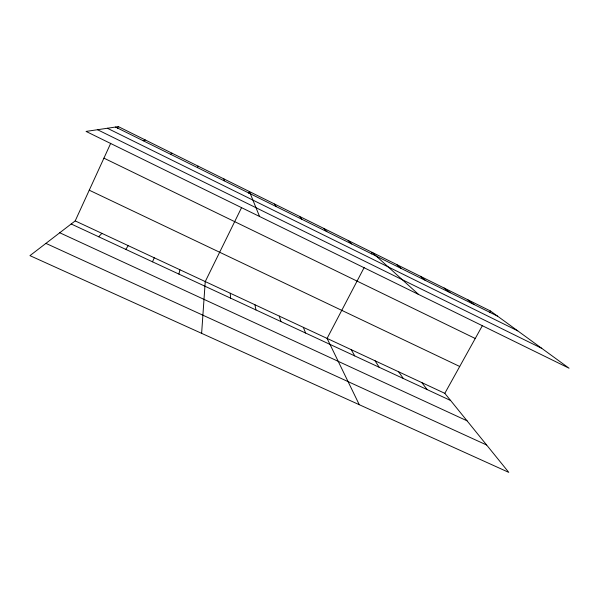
<?xml version="1.0" encoding="UTF-8"?>
<svg xmlns="http://www.w3.org/2000/svg" width="599" height="599" viewBox="0 0 599 599"><rect width="100%" height="100%" fill="white"/><g stroke="black" fill="none" stroke-linecap="round" stroke-linejoin="round"><path stroke-width="0.9" d="M201.623 333.344L205.247 281.575L241.629 207.494M178.899 274.087L179.917 269.76M197.535 167.645L198.074 166.118M152.52 261.815L154.257 257.787M75.197 220.904L444.817 393.333L508.791 472.379L29.95 255.638L75.197 220.904L110.74 143.258M117.599 128.283L118.355 126.621L490.491 311.008L569.05 368.213L86.054 131.421L118.355 126.621M248.622 193.252L249.446 191.575L259.554 216.479M364.147 267.566L327.084 338.405L359.273 404.699M371.268 253.954L372.106 252.351L418.559 294.431M444.817 393.333L482.397 325.601M489.593 312.633L490.491 311.008M125.783 249.379L128.253 245.657M98.678 236.762L101.897 233.363M170.573 154.295L171.861 153.127M143.243 140.765L145.295 139.964M45.913 243.381L486.635 445.005M59.75 232.764L467.078 420.835M71.191 223.981L450.628 400.514M89.251 190.197L459.718 366.483M103.927 158.143L475.239 338.495M107.378 128.253L517.738 330.85M97.502 129.721L541.758 348.333M115.517 127.04L497.597 316.182M467.43 299.582L473.974 304.487M444.061 287.999L450.036 292.634M420.386 276.274L425.777 280.632M396.403 264.391L401.188 268.457M348.206 240.506L351.755 243.988M323.999 228.511L326.912 231.686M299.478 216.359L301.731 219.227M421.868 382.626L427.132 389.575M398.627 371.784L403.322 378.501M375.086 360.8L379.197 367.277M274.627 204.049L276.214 206.588M351.239 349.674L354.75 355.903M303.334 327.331L305.625 333.044M279.284 316.107L280.946 321.566M254.919 304.749L255.938 309.93M223.929 178.929L224.123 180.801M230.248 293.233L230.6 298.145"/></g></svg>
